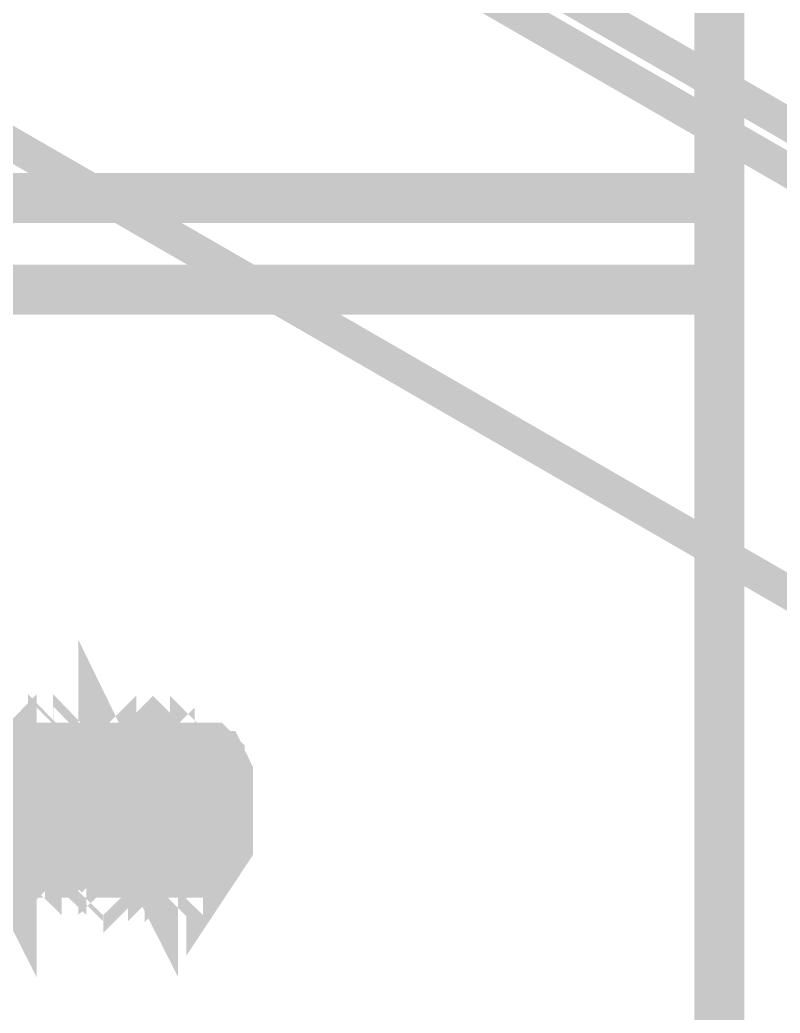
# Model space of a CAD drawing. Extents: x 0.1 to 11.6, y 0.3 to 16.2.
# Drawn here: x 7.5033 to 7.6555, y 9.1802 to 9.379 of the extents above; entities that cross this region are included whole.
import ezdxf

# ---------------------------------------------------------------- set-up
doc = ezdxf.new("R2010")
doc.units = 0
doc.header["$MEASUREMENT"] = 0

msp = doc.modelspace()

# ---------------------------------------------------------------- linework, layer by layer
at = {"color": 0}
for points, const_width in [([(9.90169, 8.06168), (9.90001, 8.06332), (6.10335, 10.255)], 0.00667), ([(9.89665, 8.05664), (6.09831, 10.2483)], 0.00667), ([(6.06168, 10.185), (9.86003, 7.99333), (9.90001, 8.06332)], 0.00667), ([(7.49669, 9.56168), (7.64333, 9.56168), (7.64333, 8.87999), (7.49669, 8.87999)], 0.01), ([(7.52333, 9.20833), (7.52165, 9.20833), (7.52165, 9.21164), (7.52165, 9.215), (7.52165, 9.22168), (7.52165, 9.22499), (7.52165, 9.22999), (7.52001, 9.23335), (7.52001, 9.22999), (7.52001, 9.22499), (7.52001, 9.22168), (7.52001, 9.215), (7.52165, 9.21164), (7.52165, 9.20833), (7.52333, 9.20833), (7.52333, 9.21001), (7.52501, 9.21164), (7.52501, 9.21001), (7.52501, 9.20833), (7.52669, 9.21001), (7.52832, 9.21164)], 0.01), ([(7.50331, 9.23335), (7.50168, 9.23167), (7.50168, 9.23335), (7.5, 9.23335), (7.49832, 9.23335), (7.5, 9.23335), (7.5, 9.22999), (7.5, 9.22499), (7.5, 9.22168), (7.5, 9.215), (7.5, 9.21164), (7.50168, 9.20833), (7.50168, 9.21164), (7.50168, 9.215), (7.50168, 9.22168), (7.50168, 9.22499), (7.5, 9.22999), (7.5, 9.23335)], 0.01), ([(7.51167, 9.23335), (7.50999, 9.23335), (7.50999, 9.23167), (7.50836, 9.23335), (7.50667, 9.23335), (7.50667, 9.22999), (7.50836, 9.22499), (7.50836, 9.22168), (7.50836, 9.215), (7.50836, 9.21164), (7.50836, 9.20833), (7.50999, 9.20833), (7.50999, 9.21164), (7.50999, 9.215), (7.50836, 9.22168), (7.50836, 9.22499), (7.50836, 9.22999), (7.50836, 9.23335)], 0.01), ([(7.51833, 9.23167), (7.51665, 9.23335), (7.51497, 9.23335), (7.51497, 9.23167), (7.51335, 9.23335), (7.51167, 9.23335), (7.51167, 9.22999), (7.51167, 9.22499), (7.51335, 9.22168), (7.51335, 9.215), (7.51335, 9.21164), (7.51335, 9.20833), (7.51497, 9.20833), (7.51497, 9.21001), (7.51497, 9.21164), (7.51665, 9.21001), (7.51665, 9.20833)], 0.01), ([(7.52333, 9.23335), (7.52165, 9.23167), (7.52165, 9.23335), (7.52001, 9.23335), (7.51833, 9.23335), (7.51665, 9.23167)], 0.01), ([(7.52669, 9.23335), (7.52501, 9.23167), (7.52501, 9.23335), (7.52333, 9.23335), (7.52501, 9.23335), (7.52501, 9.22999), (7.52501, 9.22499), (7.52501, 9.22168), (7.52501, 9.215), (7.52501, 9.21164), (7.52501, 9.20833), (7.52501, 9.21164), (7.52501, 9.215), (7.52501, 9.22168), (7.52501, 9.22499), (7.52501, 9.22999), (7.52501, 9.23335)], 0.01), ([(7.535, 9.23335), (7.535, 9.23167), (7.53331, 9.23335), (7.53168, 9.23335), (7.53168, 9.22999), (7.53331, 9.22499), (7.53331, 9.22168), (7.53331, 9.215), (7.53331, 9.21164), (7.53331, 9.20833), (7.535, 9.20833), (7.535, 9.21164), (7.535, 9.215), (7.53331, 9.22168), (7.53331, 9.22499), (7.53331, 9.22999), (7.53331, 9.23335)], 0.01), ([(7.54167, 9.23335), (7.54167, 9.22999), (7.54167, 9.22667), (7.54335, 9.22331), (7.54335, 9.21832), (7.54335, 9.21669), (7.54335, 9.22), (7.54335, 9.22331), (7.54335, 9.22667), (7.54335, 9.22835), (7.54335, 9.23167), (7.54167, 9.23335), (7.53999, 9.23335), (7.53836, 9.23335), (7.53836, 9.23167), (7.53668, 9.23335), (7.535, 9.23335), (7.535, 9.22999), (7.535, 9.22499), (7.53668, 9.22168), (7.53668, 9.215), (7.53668, 9.21164), (7.53668, 9.20833), (7.53836, 9.20833), (7.53836, 9.21001), (7.53999, 9.21164), (7.54167, 9.21001), (7.54167, 9.20833), (7.54497, 9.21332), (7.54497, 9.21669), (7.54497, 9.21832), (7.54497, 9.22168), (7.54497, 9.22331), (7.54497, 9.22499), (7.54497, 9.22667), (7.54497, 9.22835), (7.54335, 9.23167), (7.54167, 9.23167)], 0.01), ([(7.51335, 9.20665), (7.51335, 9.20833), (7.51167, 9.20833), (7.51167, 9.21164), (7.51167, 9.215), (7.51167, 9.22), (7.51167, 9.22499), (7.51167, 9.22999), (7.51167, 9.23167), (7.50999, 9.23335), (7.50999, 9.23167), (7.50999, 9.22999), (7.50999, 9.22499), (7.50999, 9.22), (7.50999, 9.215), (7.50999, 9.21164), (7.50836, 9.20833)], 0.00667), ([(7.51335, 9.20665), (7.51167, 9.20665), (7.51167, 9.20833), (7.51335, 9.21164), (7.51335, 9.215), (7.51335, 9.22), (7.51335, 9.22499), (7.51335, 9.22999), (7.51335, 9.23167), (7.51335, 9.23335), (7.51497, 9.23167), (7.51497, 9.22999), (7.51497, 9.22499), (7.51497, 9.22), (7.51497, 9.215), (7.51497, 9.21164), (7.51497, 9.20833), (7.51665, 9.20665), (7.51665, 9.20833), (7.51665, 9.21164), (7.51665, 9.215), (7.51665, 9.22), (7.51665, 9.22499), (7.51833, 9.22999), (7.51833, 9.23167)], 0.00667), ([(7.52669, 9.23335), (7.52669, 9.23167), (7.52669, 9.22999), (7.52669, 9.22499), (7.52669, 9.22), (7.52669, 9.215), (7.52832, 9.21164), (7.52832, 9.20833), (7.52832, 9.20665), (7.52832, 9.20833), (7.52832, 9.21164), (7.52832, 9.215), (7.53, 9.22), (7.53, 9.22499), (7.53, 9.22999), (7.53, 9.23167), (7.53, 9.23335), (7.53, 9.23167), (7.53, 9.22999), (7.53168, 9.22499), (7.53168, 9.22), (7.53168, 9.215), (7.53168, 9.21164), (7.53168, 9.20833), (7.53168, 9.20665), (7.53331, 9.20833), (7.53331, 9.21164), (7.53331, 9.215), (7.53331, 9.22), (7.53331, 9.22499), (7.53331, 9.22999), (7.53331, 9.23167), (7.535, 9.23335), (7.535, 9.23167), (7.535, 9.22999), (7.535, 9.22499), (7.535, 9.22), (7.535, 9.215), (7.535, 9.21164), (7.53668, 9.20833), (7.53668, 9.20665)], 0.00667), ([(7.50667, 9.23335), (7.50499, 9.23335), (7.50499, 9.23167), (7.50499, 9.23335), (7.50331, 9.23335), (7.50499, 9.22999), (7.50499, 9.22499), (7.50499, 9.22168), (7.50499, 9.215), (7.50499, 9.21164), (7.50499, 9.20833), (7.50499, 9.21164), (7.50499, 9.215), (7.50499, 9.22168), (7.50499, 9.22499), (7.50499, 9.22999), (7.50499, 9.23335)], 0.01), ([(7.51497, 9.20833), (7.51497, 9.21164), (7.51335, 9.215), (7.51335, 9.22168), (7.51335, 9.22499), (7.51335, 9.22999), (7.51335, 9.23335)], 0.01), ([(7.51833, 9.20833), (7.51665, 9.21164), (7.51665, 9.215), (7.51665, 9.22168), (7.51665, 9.22499), (7.51665, 9.22999), (7.51665, 9.23335), (7.51497, 9.23335), (7.51497, 9.22999), (7.51497, 9.22499), (7.51497, 9.22168), (7.51665, 9.215), (7.51665, 9.21164), (7.51665, 9.20833), (7.51833, 9.20833), (7.51833, 9.21001), (7.52001, 9.21164), (7.52001, 9.21001), (7.52165, 9.20833)], 0.01), ([(7.51497, 9.23335), (7.51665, 9.23335)], 0.01), ([(7.52001, 9.23335), (7.52165, 9.23335)], 0.01), ([(7.53168, 9.23335), (7.53, 9.23167), (7.52832, 9.23335), (7.52669, 9.23335), (7.52832, 9.22999), (7.52832, 9.22499), (7.52832, 9.22168), (7.52832, 9.215), (7.52832, 9.21164), (7.53, 9.20833), (7.53, 9.21164), (7.53, 9.215), (7.53, 9.22168), (7.52832, 9.22499), (7.52832, 9.22999), (7.52832, 9.23335)], 0.01), ([(7.53836, 9.20833), (7.53836, 9.21164), (7.53668, 9.215), (7.53668, 9.22168), (7.53668, 9.22499), (7.53668, 9.22999), (7.53668, 9.23335)], 0.01), ([(7.53999, 9.23335), (7.54167, 9.23335)], 0.01), ([(7.54167, 9.20833), (7.54167, 9.21001), (7.54167, 9.21332), (7.54167, 9.215), (7.53999, 9.22), (7.53999, 9.22331), (7.53999, 9.22835), (7.53999, 9.22999), (7.53999, 9.23167), (7.53999, 9.23335), (7.53999, 9.22999), (7.53999, 9.22835)], 0.01), ([(7.50168, 9.23167), (7.50168, 9.22999), (7.50168, 9.22499), (7.50168, 9.22), (7.50168, 9.215), (7.50168, 9.21164), (7.50168, 9.20833), (7.5, 9.20665), (7.5, 9.20833), (7.5, 9.21164), (7.5, 9.215), (7.5, 9.22), (7.5, 9.22499), (7.49832, 9.22999), (7.49832, 9.23167), (7.49832, 9.23335)], 0.00667), ([(7.5, 9.20665), (7.5, 9.20833), (7.5, 9.21164), (7.5, 9.215), (7.50168, 9.22), (7.50168, 9.22499), (7.50168, 9.22999), (7.50168, 9.23167), (7.50168, 9.23335), (7.50168, 9.23167), (7.50168, 9.22999), (7.50331, 9.22499), (7.50331, 9.22), (7.50331, 9.215), (7.50331, 9.21164), (7.50331, 9.20833), (7.50331, 9.20665)], 0.00667), ([(7.50168, 9.23335), (7.50168, 9.23167), (7.5, 9.22999)], 0.00667), ([(7.50168, 9.20665), (7.50168, 9.20833), (7.50168, 9.21164), (7.50331, 9.215), (7.50331, 9.22), (7.50331, 9.22499), (7.50331, 9.22999), (7.50331, 9.23167), (7.50331, 9.23335)], 0.00667), ([(7.50331, 9.23335), (7.50168, 9.23335)], 0.00667), ([(7.50499, 9.23335), (7.50499, 9.23167), (7.50499, 9.22999), (7.50331, 9.22499), (7.50331, 9.22), (7.50331, 9.215), (7.50331, 9.21164), (7.50331, 9.20833), (7.50331, 9.20665)], 0.00667), ([(7.50836, 9.20665), (7.50836, 9.20833), (7.50836, 9.21164), (7.50836, 9.215), (7.50836, 9.22), (7.50667, 9.22499), (7.50667, 9.22999), (7.50667, 9.23167), (7.50667, 9.23335), (7.50667, 9.23167), (7.50667, 9.22999), (7.50667, 9.22499), (7.50499, 9.22), (7.50499, 9.215), (7.50499, 9.21164), (7.50499, 9.20833), (7.50499, 9.20665), (7.50499, 9.20833), (7.50499, 9.21164), (7.50331, 9.215), (7.50331, 9.22), (7.50331, 9.22499), (7.50331, 9.22999), (7.50331, 9.23167), (7.50331, 9.23335)], 0.00667), ([(7.50499, 9.22999), (7.50331, 9.23167), (7.50331, 9.23335)], 0.00667), ([(7.50499, 9.23335), (7.50667, 9.23335), (7.50667, 9.23167), (7.50667, 9.22999), (7.50667, 9.22499), (7.50667, 9.22), (7.50667, 9.215), (7.50667, 9.21164), (7.50836, 9.20833), (7.50836, 9.20665)], 0.00667), ([(7.50499, 9.23335), (7.50499, 9.23167), (7.50499, 9.22999)], 0.00667), ([(7.50667, 9.20665), (7.50667, 9.20833), (7.50667, 9.21164), (7.50667, 9.215), (7.50667, 9.22), (7.50667, 9.22499), (7.50667, 9.22999), (7.50836, 9.23167), (7.50836, 9.23335)], 0.00667), ([(7.50836, 9.23335), (7.50836, 9.23167), (7.50836, 9.22999), (7.50836, 9.22499), (7.50836, 9.22), (7.50667, 9.215), (7.50667, 9.21164), (7.50667, 9.20833), (7.50667, 9.20665)], 0.00667), ([(7.50667, 9.23335), (7.50836, 9.23335)], 0.00667), ([(7.50836, 9.22999), (7.50667, 9.23167), (7.50667, 9.23335)], 0.00667), ([(7.50836, 9.20665), (7.50836, 9.20833), (7.50836, 9.21164), (7.50836, 9.215), (7.50836, 9.22), (7.50999, 9.22499), (7.50999, 9.22999), (7.50999, 9.23167), (7.50999, 9.23335), (7.50999, 9.23167), (7.50999, 9.22999), (7.50999, 9.22499), (7.51167, 9.22), (7.51167, 9.215), (7.51167, 9.21164), (7.51167, 9.20833), (7.51167, 9.20665)], 0.00667), ([(7.50999, 9.23335), (7.50836, 9.23167), (7.50836, 9.22999)], 0.00667), ([(7.50999, 9.20665), (7.50999, 9.20833), (7.50999, 9.21164), (7.50999, 9.215), (7.51167, 9.22), (7.51167, 9.22499), (7.51167, 9.22999), (7.51167, 9.23167), (7.51167, 9.23335)], 0.00667), ([(7.51335, 9.23335), (7.51335, 9.23167), (7.51167, 9.23167), (7.51167, 9.22999), (7.51167, 9.22499), (7.51167, 9.22), (7.51167, 9.215), (7.51167, 9.21164), (7.51167, 9.20833), (7.50999, 9.20665)], 0.00667), ([(7.50999, 9.23335), (7.51167, 9.23335)], 0.00667), ([(7.51167, 9.22999), (7.51167, 9.23167), (7.50999, 9.23335)], 0.00667), ([(7.51335, 9.23335), (7.51335, 9.23167), (7.51167, 9.22999)], 0.00667), ([(7.51335, 9.20665), (7.51497, 9.20833), (7.51497, 9.21164), (7.51497, 9.215), (7.51497, 9.22), (7.51497, 9.22499), (7.51497, 9.22999), (7.51497, 9.23167), (7.51665, 9.23335)], 0.00667), ([(7.51497, 9.23335), (7.51335, 9.23335)], 0.00667), ([(7.51665, 9.23335), (7.51665, 9.23167), (7.51665, 9.22999), (7.51665, 9.22499), (7.51665, 9.22), (7.51497, 9.215), (7.51497, 9.21164), (7.51497, 9.20833), (7.51497, 9.20665)], 0.00667), ([(7.51833, 9.23167), (7.51833, 9.22999), (7.51833, 9.22499), (7.51833, 9.22), (7.51833, 9.215), (7.51665, 9.21164), (7.51665, 9.20833), (7.51665, 9.20665), (7.51665, 9.20833), (7.51665, 9.21164), (7.51665, 9.215), (7.51665, 9.22), (7.51497, 9.22499), (7.51497, 9.22999), (7.51497, 9.23167), (7.51497, 9.23335)], 0.00667), ([(7.51665, 9.22999), (7.51497, 9.23167), (7.51497, 9.23335)], 0.00667), ([(7.51833, 9.23335), (7.51665, 9.23167), (7.51665, 9.22999)], 0.00667), ([(7.51833, 9.20665), (7.51833, 9.20833), (7.51833, 9.21164), (7.51833, 9.215), (7.51833, 9.22), (7.52001, 9.22499), (7.52001, 9.22999), (7.52001, 9.23167), (7.52001, 9.23335)], 0.00667), ([(7.52165, 9.23335), (7.52001, 9.23167), (7.52001, 9.22999), (7.52001, 9.22499), (7.52001, 9.22), (7.52001, 9.215), (7.52001, 9.21164), (7.51833, 9.20833), (7.51833, 9.20665)], 0.00667), ([(7.52165, 9.20665), (7.52001, 9.20833), (7.52001, 9.21164), (7.52001, 9.215), (7.52001, 9.22), (7.52001, 9.22499), (7.52001, 9.22999), (7.51833, 9.23167), (7.51833, 9.23335)], 0.00667), ([(7.51833, 9.23335), (7.51833, 9.23167), (7.51833, 9.22999), (7.51833, 9.22499), (7.51833, 9.22), (7.52001, 9.215), (7.52001, 9.21164), (7.52001, 9.20833), (7.52001, 9.20665)], 0.00667), ([(7.51833, 9.23335), (7.52001, 9.23335)], 0.00667), ([(7.52001, 9.22999), (7.52001, 9.23167), (7.51833, 9.23335)], 0.00667), ([(7.52165, 9.23335), (7.52165, 9.23167), (7.52001, 9.22999)], 0.00667), ([(7.52165, 9.20665), (7.52165, 9.20833), (7.52333, 9.21164), (7.52333, 9.215), (7.52333, 9.22), (7.52333, 9.22499), (7.52333, 9.22999), (7.52333, 9.23167), (7.52333, 9.23335)], 0.00667), ([(7.52165, 9.23335), (7.52165, 9.23167), (7.52333, 9.22999), (7.52333, 9.22499), (7.52333, 9.22), (7.52333, 9.215), (7.52333, 9.21164), (7.52333, 9.20833), (7.52333, 9.20665)], 0.00667), ([(7.52333, 9.23335), (7.52165, 9.23335)], 0.00667), ([(7.52501, 9.23335), (7.52501, 9.23167), (7.52501, 9.22999), (7.52501, 9.22499), (7.52333, 9.22), (7.52333, 9.215), (7.52333, 9.21164), (7.52333, 9.20833), (7.52333, 9.20665)], 0.00667), ([(7.52669, 9.23167), (7.52669, 9.22999), (7.52669, 9.22499), (7.52669, 9.22), (7.52501, 9.215), (7.52501, 9.21164), (7.52501, 9.20833), (7.52501, 9.20665), (7.52501, 9.20833), (7.52501, 9.21164), (7.52501, 9.215), (7.52333, 9.22), (7.52333, 9.22499), (7.52333, 9.22999), (7.52333, 9.23167), (7.52333, 9.23335)], 0.00667), ([(7.52501, 9.22999), (7.52333, 9.23167), (7.52333, 9.23335)], 0.00667), ([(7.52669, 9.23335), (7.52501, 9.23167), (7.52501, 9.22999)], 0.00667), ([(7.52669, 9.20665), (7.52669, 9.20833), (7.52669, 9.21164), (7.52669, 9.215), (7.52669, 9.22), (7.52669, 9.22499), (7.52832, 9.22999), (7.52832, 9.23167), (7.52832, 9.23335)], 0.00667), ([(7.52832, 9.23335), (7.52832, 9.23167), (7.52832, 9.22999), (7.52832, 9.22499), (7.52832, 9.22), (7.52832, 9.215), (7.52832, 9.21164), (7.52669, 9.20833), (7.52669, 9.20665)], 0.00667), ([(7.53168, 9.23167), (7.53, 9.23167), (7.53, 9.22999), (7.53, 9.22499), (7.53, 9.22), (7.53, 9.215), (7.53, 9.21164), (7.53, 9.20833), (7.52832, 9.20665), (7.52832, 9.20833), (7.52832, 9.21164), (7.52832, 9.215), (7.52832, 9.22), (7.52832, 9.22499), (7.52832, 9.22999), (7.52669, 9.23167), (7.52669, 9.23335)], 0.00667), ([(7.52669, 9.23335), (7.52832, 9.23335)], 0.00667), ([(7.52832, 9.22999), (7.52832, 9.23167), (7.52669, 9.23335)], 0.00667), ([(7.53, 9.23335), (7.53, 9.23167), (7.52832, 9.22999)], 0.00667), ([(7.53, 9.20665), (7.53, 9.20833), (7.53, 9.21164), (7.53168, 9.215), (7.53168, 9.22), (7.53168, 9.22499), (7.53168, 9.22999), (7.53168, 9.23167), (7.53168, 9.23335)], 0.00667), ([(7.53168, 9.23335), (7.53, 9.23335)], 0.00667), ([(7.53331, 9.23335), (7.53331, 9.23167), (7.53331, 9.22999), (7.53168, 9.22499), (7.53168, 9.22), (7.53168, 9.215), (7.53168, 9.21164), (7.53168, 9.20833), (7.53168, 9.20665)], 0.00667), ([(7.53331, 9.20665), (7.53331, 9.20833), (7.53331, 9.21164), (7.53168, 9.215), (7.53168, 9.22), (7.53168, 9.22499), (7.53168, 9.22999), (7.53168, 9.23167), (7.53168, 9.23335)], 0.00667), ([(7.53331, 9.22999), (7.53168, 9.23167), (7.53168, 9.23335)], 0.00667), ([(7.535, 9.23335), (7.53331, 9.23167), (7.53331, 9.22999)], 0.00667), ([(7.535, 9.20665), (7.535, 9.20833), (7.535, 9.21164), (7.535, 9.215), (7.535, 9.22), (7.535, 9.22499), (7.535, 9.22999), (7.53668, 9.23167), (7.53668, 9.23335)], 0.00667), ([(7.53668, 9.23335), (7.53668, 9.23167), (7.53668, 9.22999), (7.53668, 9.22499), (7.53668, 9.22), (7.53668, 9.215), (7.535, 9.21164), (7.535, 9.20833), (7.535, 9.20665)], 0.00667), ([(7.53668, 9.20665), (7.53668, 9.20833), (7.53668, 9.21164), (7.53668, 9.215), (7.53668, 9.22), (7.53668, 9.22499), (7.535, 9.22999), (7.535, 9.23167), (7.535, 9.23335)], 0.00667), ([(7.535, 9.23335), (7.53668, 9.23335)], 0.00667), ([(7.53668, 9.22999), (7.53668, 9.23167), (7.535, 9.23335)], 0.00667), ([(7.53836, 9.23335), (7.53668, 9.23167), (7.53668, 9.22999)], 0.00667), ([(7.53836, 9.20665), (7.53836, 9.20833), (7.53836, 9.21164), (7.53836, 9.215), (7.53999, 9.22), (7.53999, 9.22499), (7.53999, 9.22999), (7.53999, 9.23167), (7.53999, 9.23335)], 0.00667), ([(7.54167, 9.20833), (7.53999, 9.21164), (7.53999, 9.215), (7.53999, 9.22), (7.53999, 9.22499), (7.53999, 9.22999), (7.53999, 9.23167), (7.53999, 9.23335), (7.53836, 9.23335)], 0.00667), ([(7.53836, 9.23335), (7.53836, 9.23167), (7.53836, 9.22999), (7.53836, 9.22499), (7.53999, 9.22), (7.53999, 9.215), (7.53999, 9.21164), (7.53999, 9.20833), (7.53999, 9.20665)], 0.00667), ([(7.53999, 9.23335), (7.53836, 9.23335)], 0.00667), ([(7.53999, 9.22999), (7.53999, 9.23167), (7.53836, 9.23335)], 0.00667), ([(7.53999, 9.20665), (7.53999, 9.20833), (7.53999, 9.21164), (7.53999, 9.215), (7.53999, 9.22), (7.53999, 9.22499), (7.53999, 9.22999), (7.54167, 9.23167), (7.54167, 9.23335)], 0.00667), ([(7.5, 9.21164), (7.49832, 9.21332), (7.49832, 9.21669), (7.49832, 9.22168), (7.49832, 9.22331), (7.49832, 9.22835), (7.49669, 9.22999)], 0.01), ([(7.50168, 9.22999), (7.50168, 9.22835), (7.50331, 9.22331), (7.50331, 9.22168), (7.50331, 9.21669), (7.50331, 9.21332), (7.50331, 9.21164), (7.50499, 9.21001), (7.50499, 9.20833), (7.50667, 9.21001), (7.50667, 9.21164), (7.50836, 9.21001), (7.50836, 9.20833)], 0.01), ([(7.50499, 9.20665), (7.50331, 9.20665), (7.50331, 9.20833), (7.50499, 9.21164), (7.50499, 9.215), (7.50499, 9.22), (7.50499, 9.22499), (7.50499, 9.22999), (7.50499, 9.23167)], 0.00667), ([(7.50667, 9.21164), (7.50667, 9.21332), (7.50667, 9.21669), (7.50667, 9.22168), (7.50667, 9.22331), (7.50499, 9.22835), (7.50499, 9.22999)], 0.01), ([(7.51167, 9.21164), (7.51167, 9.21332), (7.51167, 9.21669), (7.51167, 9.22168), (7.50999, 9.22331), (7.50999, 9.22835), (7.50999, 9.22999)], 0.01), ([(7.51497, 9.21164), (7.51497, 9.21332), (7.51497, 9.21669), (7.51497, 9.22168), (7.51497, 9.22331), (7.51497, 9.22835), (7.51497, 9.22999)], 0.01), ([(7.51497, 9.23167), (7.51497, 9.22999), (7.51335, 9.22499), (7.51335, 9.22), (7.51335, 9.215), (7.51335, 9.21164), (7.51335, 9.20833)], 0.00667), ([(7.52001, 9.21164), (7.52001, 9.21332), (7.51833, 9.21669), (7.51833, 9.22168), (7.51833, 9.22331), (7.51833, 9.22835), (7.51833, 9.22999)], 0.01), ([(7.52501, 9.21164), (7.52333, 9.21332), (7.52333, 9.21669), (7.52333, 9.22168), (7.52333, 9.22331), (7.52333, 9.22835), (7.52165, 9.22999)], 0.01), ([(7.52165, 9.20665), (7.52001, 9.20665), (7.52001, 9.20833), (7.52001, 9.21164), (7.52165, 9.215), (7.52165, 9.22), (7.52165, 9.22499), (7.52165, 9.22999), (7.52165, 9.23167)], 0.00667), ([(7.52333, 9.23167), (7.52165, 9.22999), (7.52165, 9.22499), (7.52165, 9.22), (7.52165, 9.215), (7.52165, 9.21164), (7.52165, 9.20833)], 0.00667), ([(7.52501, 9.22999), (7.52669, 9.22835), (7.52669, 9.22331), (7.52669, 9.22168), (7.52669, 9.21669), (7.52669, 9.21332), (7.52669, 9.21164), (7.52832, 9.21001), (7.53, 9.20833), (7.53168, 9.21001), (7.53168, 9.21164), (7.53331, 9.21001), (7.53331, 9.20833)], 0.01), ([(7.52501, 9.20665), (7.52501, 9.20833), (7.52501, 9.21164), (7.52501, 9.215), (7.52501, 9.22), (7.52501, 9.22499), (7.52501, 9.22999), (7.52669, 9.23167)], 0.00667), ([(7.53168, 9.21164), (7.53168, 9.21332), (7.53168, 9.21669), (7.53168, 9.22168), (7.53168, 9.22331), (7.53, 9.22835), (7.53, 9.22999)], 0.01), ([(7.535, 9.23167), (7.535, 9.22999), (7.535, 9.22499), (7.53331, 9.22), (7.53331, 9.215), (7.53331, 9.21164), (7.53331, 9.20833)], 0.00667), ([(7.535, 9.21164), (7.535, 9.21332), (7.535, 9.21669), (7.535, 9.22168), (7.535, 9.22331), (7.535, 9.22835), (7.535, 9.22999)], 0.01), ([(7.53836, 9.23167), (7.53836, 9.22999), (7.53836, 9.22499), (7.53836, 9.22), (7.53836, 9.215), (7.53836, 9.21164), (7.53668, 9.20833)], 0.00667), ([(7.53668, 9.20665), (7.53668, 9.20833), (7.53668, 9.21164), (7.53668, 9.215), (7.53668, 9.22), (7.53836, 9.22499), (7.53836, 9.22999), (7.53836, 9.23167)], 0.00667), ([(7.53999, 9.21164), (7.53999, 9.21332), (7.53999, 9.21669), (7.53836, 9.22168), (7.53836, 9.22331), (7.53836, 9.22835), (7.53836, 9.22999)], 0.01), ([(7.54167, 9.23167), (7.53999, 9.22999)], 0.00667), ([(7.54335, 9.21001), (7.54335, 9.21164), (7.54335, 9.21332), (7.54335, 9.21669), (7.54335, 9.22168), (7.54167, 9.22499), (7.54167, 9.22835), (7.54167, 9.22999), (7.54167, 9.23167)], 0.00667), ([(7.54167, 9.23167), (7.54167, 9.22999), (7.54167, 9.22835), (7.54167, 9.22499), (7.54167, 9.22), (7.54167, 9.21669), (7.54167, 9.21332), (7.54167, 9.21164)], 0.00667), ([(7.54335, 9.22999), (7.54167, 9.23167)], 0.00667), ([(7.54335, 9.21669), (7.54335, 9.22168), (7.54335, 9.22331), (7.54335, 9.22835), (7.54335, 9.22999)], 0.01), ([(7.50168, 9.21001), (7.50168, 9.21164), (7.50168, 9.21332), (7.50168, 9.21669), (7.50168, 9.22), (7.50168, 9.22331), (7.5, 9.22667), (7.5, 9.22835), (7.5, 9.22999)], 0.00667), ([(7.50168, 9.22999), (7.50331, 9.22999)], 0.00667), ([(7.50499, 9.22999), (7.50331, 9.22835), (7.50331, 9.22667), (7.50331, 9.22331), (7.50331, 9.22), (7.50331, 9.21669), (7.50331, 9.21332), (7.50331, 9.21164), (7.50168, 9.21001)], 0.00667), ([(7.50168, 9.22999), (7.50331, 9.22999)], 0.00667), ([(7.50667, 9.21001), (7.50667, 9.21164), (7.50499, 9.21332), (7.50499, 9.21669), (7.50499, 9.22), (7.50499, 9.22331), (7.50499, 9.22667), (7.50499, 9.22835), (7.50499, 9.22999)], 0.00667), ([(7.50667, 9.22999), (7.50836, 9.22999)], 0.00667), ([(7.50836, 9.22999), (7.50836, 9.22835), (7.50836, 9.22667), (7.50836, 9.22331), (7.50667, 9.22), (7.50667, 9.21669), (7.50667, 9.21332), (7.50667, 9.21164), (7.50667, 9.21001)], 0.00667), ([(7.50667, 9.22999), (7.50836, 9.22999)], 0.00667), ([(7.50999, 9.21001), (7.50999, 9.21164), (7.50999, 9.21332), (7.50999, 9.21669), (7.50999, 9.22), (7.50836, 9.22331), (7.50836, 9.22667), (7.50836, 9.22835), (7.50836, 9.22999)], 0.00667), ([(7.50999, 9.22999), (7.51167, 9.22999)], 0.00667), ([(7.51167, 9.22999), (7.51167, 9.22835), (7.51167, 9.22667), (7.51167, 9.22331), (7.51167, 9.22), (7.51167, 9.21669), (7.51167, 9.21332), (7.50999, 9.21164), (7.50999, 9.21001)], 0.00667), ([(7.50999, 9.22999), (7.51167, 9.22999)], 0.00667), ([(7.51497, 9.21001), (7.51497, 9.21164), (7.51335, 9.21332), (7.51335, 9.21669), (7.51335, 9.22), (7.51335, 9.22331), (7.51335, 9.22667), (7.51335, 9.22835), (7.51167, 9.22999)], 0.00667), ([(7.51497, 9.22999), (7.51665, 9.22999)], 0.00667), ([(7.51665, 9.22999), (7.51665, 9.22835), (7.51665, 9.22667), (7.51497, 9.22331), (7.51497, 9.22), (7.51497, 9.21669), (7.51497, 9.21332), (7.51497, 9.21164), (7.51497, 9.21001)], 0.00667), ([(7.51497, 9.22999), (7.51665, 9.22999)], 0.00667), ([(7.51833, 9.21001), (7.51833, 9.21164), (7.51833, 9.21332), (7.51833, 9.21669), (7.51665, 9.22), (7.51665, 9.22331), (7.51665, 9.22667), (7.51665, 9.22835), (7.51665, 9.22999)], 0.00667), ([(7.51833, 9.22999), (7.52001, 9.22999)], 0.00667), ([(7.52001, 9.22999), (7.52001, 9.22835), (7.52001, 9.22667), (7.52001, 9.22331), (7.52001, 9.22), (7.52001, 9.21669), (7.51833, 9.21332), (7.51833, 9.21164), (7.51833, 9.21001)], 0.00667), ([(7.51833, 9.22999), (7.52001, 9.22999)], 0.00667), ([(7.52165, 9.21001), (7.52165, 9.21164), (7.52165, 9.21332), (7.52165, 9.21669), (7.52165, 9.22), (7.52165, 9.22331), (7.52165, 9.22667), (7.52001, 9.22835), (7.52001, 9.22999)], 0.00667), ([(7.52333, 9.22999), (7.52165, 9.22999)], 0.00667), ([(7.52333, 9.22999), (7.52165, 9.22999)], 0.00667), ([(7.52501, 9.22999), (7.52501, 9.22835), (7.52333, 9.22667), (7.52333, 9.22331), (7.52333, 9.22), (7.52333, 9.21669), (7.52333, 9.21332), (7.52333, 9.21164), (7.52333, 9.21001)], 0.00667), ([(7.52669, 9.21001), (7.52669, 9.21164), (7.52669, 9.21332), (7.52669, 9.21669), (7.52501, 9.22), (7.52501, 9.22331), (7.52501, 9.22667), (7.52501, 9.22835), (7.52501, 9.22999)], 0.00667), ([(7.52669, 9.22999), (7.52832, 9.22999)], 0.00667), ([(7.52832, 9.22999), (7.52832, 9.22835), (7.52832, 9.22667), (7.52832, 9.22331), (7.52832, 9.22), (7.52669, 9.21669), (7.52669, 9.21332), (7.52669, 9.21164), (7.52669, 9.21001)], 0.00667), ([(7.52669, 9.22999), (7.52832, 9.22999)], 0.00667), ([(7.53, 9.21001), (7.53, 9.21164), (7.53, 9.21332), (7.53, 9.21669), (7.53, 9.22), (7.53, 9.22331), (7.52832, 9.22667), (7.52832, 9.22835), (7.52832, 9.22999)], 0.00667), ([(7.53, 9.22999), (7.53168, 9.22999)], 0.00667), ([(7.53331, 9.22999), (7.53168, 9.22835), (7.53168, 9.22667), (7.53168, 9.22331), (7.53168, 9.22), (7.53168, 9.21669), (7.53168, 9.21332), (7.53168, 9.21164), (7.53, 9.21001)], 0.00667), ([(7.53, 9.22999), (7.53168, 9.22999)], 0.00667), ([(7.535, 9.21001), (7.535, 9.21164), (7.535, 9.21332), (7.53331, 9.21669), (7.53331, 9.22), (7.53331, 9.22331), (7.53331, 9.22667), (7.53331, 9.22835), (7.53331, 9.22999)], 0.00667), ([(7.535, 9.22999), (7.53668, 9.22999)], 0.00667), ([(7.53668, 9.22999), (7.53668, 9.22835), (7.53668, 9.22667), (7.53668, 9.22331), (7.535, 9.22), (7.535, 9.21669), (7.535, 9.21332), (7.535, 9.21164), (7.535, 9.21001)], 0.00667), ([(7.535, 9.22999), (7.53668, 9.22999)], 0.00667), ([(7.53836, 9.21001), (7.53836, 9.21164), (7.53836, 9.21332), (7.53836, 9.21669), (7.53836, 9.22), (7.53836, 9.22331), (7.53668, 9.22667), (7.53668, 9.22835), (7.53668, 9.22999)], 0.00667), ([(7.53836, 9.22999), (7.53999, 9.22999)], 0.00667), ([(7.53999, 9.22999), (7.53999, 9.22835), (7.53999, 9.22667), (7.53999, 9.22331), (7.53999, 9.22), (7.53999, 9.21669), (7.53999, 9.21332), (7.53836, 9.21164), (7.53836, 9.21001)], 0.00667), ([(7.53836, 9.22999), (7.53999, 9.22999)], 0.00667), ([(7.54335, 9.21001), (7.54335, 9.21164), (7.54167, 9.21332), (7.54167, 9.21669), (7.54167, 9.22), (7.54167, 9.22331), (7.54167, 9.22667), (7.54167, 9.22835), (7.53999, 9.22999)], 0.00667), ([(7.54335, 9.22999), (7.54335, 9.22835), (7.54335, 9.22667), (7.54335, 9.22331), (7.54335, 9.21832), (7.54167, 9.215), (7.54167, 9.21164), (7.54167, 9.21001), (7.54167, 9.20833)], 0.00667), ([(7.54335, 9.22999), (7.54497, 9.22999)], 0.00667), ([(7.54335, 9.22999), (7.54497, 9.22999)], 0.00667), ([(7.50168, 9.22835), (7.50168, 9.22667), (7.50168, 9.22331), (7.50168, 9.22), (7.50168, 9.21669), (7.5, 9.21332), (7.5, 9.21164), (7.5, 9.21001)], 0.00667), ([(7.50667, 9.22835), (7.50499, 9.22667), (7.50499, 9.22331), (7.50499, 9.22), (7.50499, 9.21669), (7.50499, 9.21332), (7.50499, 9.21164), (7.50499, 9.21001)], 0.00667), ([(7.50999, 9.22835), (7.50999, 9.22667), (7.50999, 9.22331), (7.50999, 9.22), (7.50836, 9.21669), (7.50836, 9.21332), (7.50836, 9.21164), (7.50836, 9.21001)], 0.00667), ([(7.51497, 9.22835), (7.51335, 9.22667), (7.51335, 9.22331), (7.51335, 9.22), (7.51335, 9.21669), (7.51335, 9.21332), (7.51335, 9.21164), (7.51167, 9.21001)], 0.00667), ([(7.51833, 9.22835), (7.51833, 9.22667), (7.51833, 9.22331), (7.51665, 9.22), (7.51665, 9.21669), (7.51665, 9.21332), (7.51665, 9.21164), (7.51665, 9.21001)], 0.00667), ([(7.52165, 9.22835), (7.52165, 9.22667), (7.52165, 9.22331), (7.52165, 9.22), (7.52165, 9.21669), (7.52165, 9.21332), (7.52001, 9.21164), (7.52001, 9.21001)], 0.00667), ([(7.52669, 9.22835), (7.52669, 9.22667), (7.52669, 9.22331), (7.52501, 9.22), (7.52501, 9.21669), (7.52501, 9.21332), (7.52501, 9.21164), (7.52501, 9.21001)], 0.00667), ([(7.53, 9.22835), (7.53, 9.22667), (7.53, 9.22331), (7.53, 9.22), (7.53, 9.21669), (7.52832, 9.21332), (7.52832, 9.21164), (7.52832, 9.21001)], 0.00667), ([(7.535, 9.22835), (7.535, 9.22667), (7.53331, 9.22331), (7.53331, 9.22), (7.53331, 9.21669), (7.53331, 9.21332), (7.53331, 9.21164), (7.53331, 9.21001)], 0.00667), ([(7.53836, 9.22835), (7.53836, 9.22667), (7.53836, 9.22331), (7.53836, 9.22), (7.53836, 9.21669), (7.53668, 9.21332), (7.53668, 9.21164), (7.53668, 9.21001)], 0.00667), ([(7.54335, 9.22835), (7.54167, 9.22667), (7.54167, 9.22331), (7.54167, 9.22), (7.54167, 9.21669), (7.54167, 9.21332), (7.54167, 9.21164), (7.53999, 9.21001)], 0.00667), ([(7.54167, 9.20833), (7.54167, 9.21164), (7.54335, 9.215), (7.54335, 9.21832), (7.54335, 9.22168), (7.54335, 9.22331)], 0.00667), ([(7.54335, 9.21164), (7.54335, 9.21332), (7.54335, 9.21669), (7.54335, 9.22), (7.54335, 9.22331), (7.54335, 9.22168), (7.54335, 9.21832), (7.54335, 9.215), (7.54335, 9.21164), (7.54335, 9.21001)], 0.00667), ([(7.49669, 9.21332), (7.49669, 9.21164), (7.49669, 9.20833), (7.49832, 9.20833), (7.49832, 9.21001), (7.5, 9.21164), (7.5, 9.21001), (7.50168, 9.20833), (7.50331, 9.21001), (7.50499, 9.21164)], 0.01), ([(7.50999, 9.20833), (7.51167, 9.21001), (7.51167, 9.21164), (7.51335, 9.21001), (7.51335, 9.20833)], 0.01), ([(7.535, 9.20833), (7.535, 9.21001), (7.535, 9.21164), (7.53668, 9.21001), (7.53668, 9.20833)], 0.01), ([(7.54167, 9.20665), (7.53999, 9.20665), (7.53999, 9.20833), (7.54167, 9.21164)], 0.00667), ([(7.5, 9.20665), (7.50168, 9.20833), (7.50168, 9.21001)], 0.00667), ([(7.50168, 9.20833), (7.50331, 9.20833)], 0.01), ([(7.50168, 9.21001), (7.50331, 9.20833), (7.50331, 9.20665)], 0.00667), ([(7.50499, 9.20833), (7.50667, 9.20833)], 0.01), ([(7.50499, 9.20665), (7.50499, 9.20833), (7.50667, 9.21001)], 0.00667), ([(7.50667, 9.21001), (7.50667, 9.20833), (7.50836, 9.20665)], 0.00667), ([(7.50999, 9.20833), (7.51167, 9.20833)], 0.01), ([(7.50836, 9.20665), (7.50999, 9.20833), (7.50999, 9.21001)], 0.00667), ([(7.50999, 9.21001), (7.51167, 9.20833), (7.51167, 9.20665)], 0.00667), ([(7.51335, 9.20665), (7.51335, 9.20833), (7.51497, 9.21001)], 0.00667), ([(7.51497, 9.21001), (7.51497, 9.20833), (7.51665, 9.20665)], 0.00667), ([(7.51665, 9.20665), (7.51833, 9.20833), (7.51833, 9.21001)], 0.00667), ([(7.51833, 9.21001), (7.52001, 9.20833), (7.52001, 9.20665)], 0.00667), ([(7.52165, 9.21001), (7.52333, 9.20833), (7.52333, 9.20665)], 0.00667), ([(7.52165, 9.20665), (7.52165, 9.20833), (7.52333, 9.21001)], 0.00667), ([(7.52501, 9.20833), (7.52669, 9.20833)], 0.01), ([(7.52501, 9.20665), (7.52669, 9.20833), (7.52669, 9.21001)], 0.00667), ([(7.52669, 9.21001), (7.52669, 9.20833), (7.52832, 9.20665)], 0.00667), ([(7.52832, 9.20665), (7.53, 9.20833), (7.53, 9.21001)], 0.00667), ([(7.53, 9.20833), (7.53168, 9.20833)], 0.01), ([(7.53, 9.21001), (7.53168, 9.20833), (7.53168, 9.20665)], 0.00667), ([(7.53331, 9.20665), (7.53331, 9.20833), (7.535, 9.21001)], 0.00667), ([(7.535, 9.20833), (7.53668, 9.20833)], 0.01), ([(7.535, 9.21001), (7.535, 9.20833), (7.53668, 9.20665)], 0.00667), ([(7.53668, 9.20665), (7.53836, 9.20833), (7.53836, 9.21001)], 0.00667), ([(7.53836, 9.21001), (7.53999, 9.20833), (7.53999, 9.20665)], 0.00667), ([(7.54167, 9.20833), (7.54335, 9.21001)], 0.00667), ([(7.54335, 9.21001), (7.54497, 9.21001)], 0.00667), ([(7.54335, 9.21001), (7.54497, 9.21001)], 0.00667), ([(7.51665, 9.20665), (7.51833, 9.20665)], 0.00667), ([(7.52832, 9.20665), (7.53, 9.20665)], 0.00667), ([(7.53168, 9.20665), (7.53331, 9.20665)], 0.00667)]:
    msp.add_lwpolyline(points, dxfattribs=dict(at, const_width=const_width))
for points, const_width in [([(7.64333, 9.34332), (7.49669, 9.34332), (7.49669, 9.32497), (7.64333, 9.32497), (7.64333, 9.34332)], 0.01), ([(7.54167, 9.20833), (7.54167, 9.20665), (7.54167, 9.20833)], 0.00667)]:
    msp.add_lwpolyline(points, close=True, dxfattribs=dict(at, const_width=const_width))

doc.saveas('drawing.dxf')
